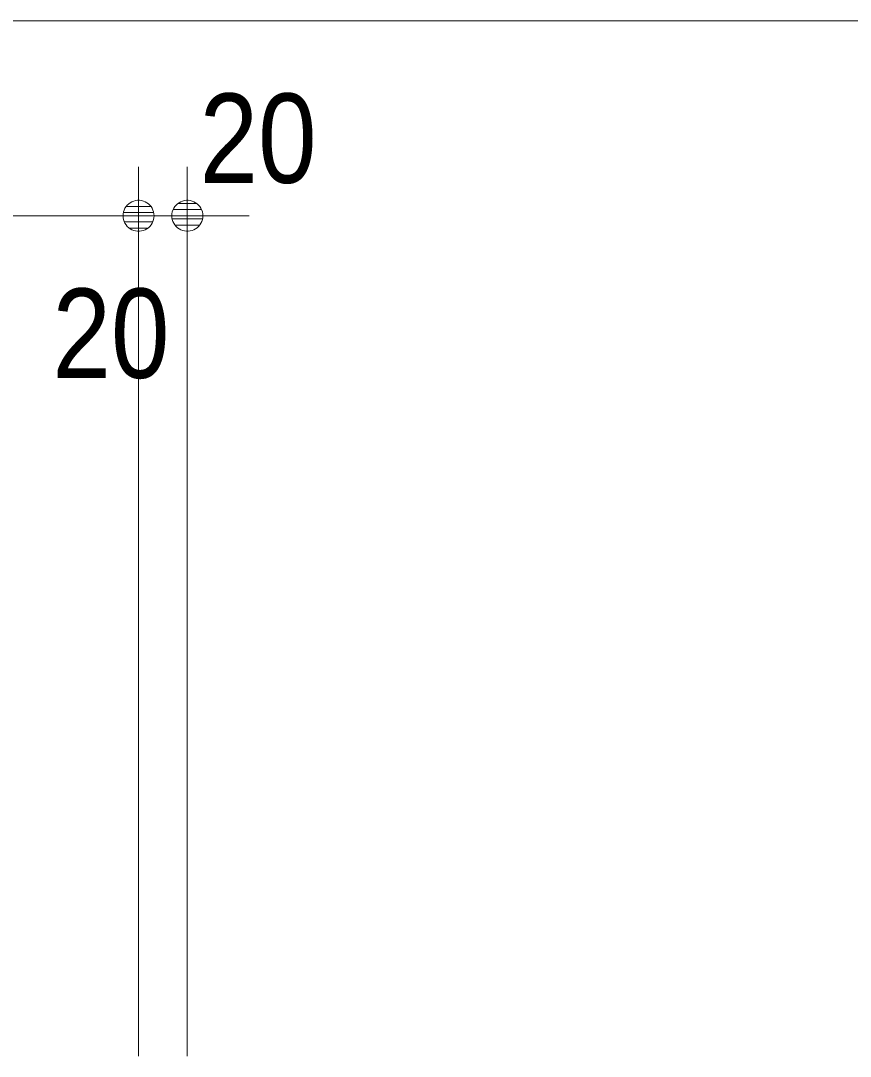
# Model space of a CAD drawing. Units: millimetres, scale not verified. Extents: x -6062 to 6062, y -3045 to 3045.
# Drawn here: x -4306.8 to -3966.6, y 415.2 to 840 of the extents above; entities that cross this region are included whole.
import ezdxf
from ezdxf.enums import TextEntityAlignment as Align

# ---------------------------------------------------------------- set-up
doc = ezdxf.new("R2010")
doc.units = ezdxf.units.MM
doc.header["$LTSCALE"] = 20
for name, color, linetype, lineweight in [('0-2_2寸法-1', 7, 'Continuous', 9), ('0-3_0', 7, 'Continuous', 9), ('0-5_2寸法-2', 7, 'Continuous', 9)]:
    doc.layers.add(name, color=color, linetype=linetype, lineweight=lineweight)
doc.styles.add('ＭＳ Ｐゴシック', font='')
doc.styles.get('ＭＳ Ｐゴシック').set_extended_font_data('MS PGothic')

# ---------------------------------------------------------------- blocks, each defined once
blk = doc.blocks.new('_Dot')
at = {"layer": '0-3_0'}
for p, q in [((-10, 0), (-20, 0)), ((9.78, 2), (-9.78, 2)), ((7.99, 6), (-7.99, 6)), ((9.16, -3.98), (-9.16, -3.98)), ((6, -7.98), (-6, -7.98))]:
    blk.add_line(p, q, dxfattribs=at)
for points in [[(10, 0), (9.92, 1.25), (9.69, 2.49), (9.3, 3.68), (8.76, 4.82), (8.09, 5.88), (7.29, 6.85), (6.37, 7.71), (5.36, 8.44), (4.26, 9.05), (3.09, 9.51), (1.87, 9.82), (0.63, 9.98), (-0.63, 9.98), (-1.87, 9.82), (-3.09, 9.51), (-4.26, 9.05), (-5.36, 8.44), (-6.37, 7.71), (-7.29, 6.85), (-8.09, 5.88), (-8.76, 4.82), (-9.3, 3.68), (-9.69, 2.49), (-9.92, 1.25), (-10, 0), (0, 0)], [(-10, 0), (-9.92, -1.25), (-9.69, -2.49), (-9.3, -3.68), (-8.76, -4.82), (-8.09, -5.88), (-7.29, -6.85), (-6.37, -7.71), (-5.36, -8.44), (-4.26, -9.05), (-3.09, -9.51), (-1.87, -9.82), (-0.63, -9.98), (0.63, -9.98), (1.87, -9.82), (3.09, -9.51), (4.26, -9.05), (5.36, -8.44), (6.37, -7.71), (7.29, -6.85), (8.09, -5.88), (8.76, -4.82), (9.3, -3.68), (9.69, -2.49), (9.92, -1.25), (10, 0), (0, 0)]]:
    blk.add_lwpolyline(points, close=True, dxfattribs=at)

msp = doc.modelspace()

# ---------------------------------------------------------------- linework, layer by layer
at = {"layer": '0-2_2寸法-1'}
for p, q in [((-5581.79, 840), (-841.21, 840)), ((-4258.5, 415.25), (-4258.5, 780)), ((-4271.21, 760), (-5574.79, 760))]:
    msp.add_line(p, q, dxfattribs=at)
at = {"layer": '0-5_2寸法-2'}
for p, q in [((-4258.5, 415.25), (-4258.5, 780)), ((-4238.5, 415.25), (-4238.5, 780)), ((-4271.21, 760), (-4283.92, 760)), ((-4258.5, 760), (-4238.5, 760)), ((-4225.79, 760), (-4213.08, 760))]:
    msp.add_line(p, q, dxfattribs=at)

# ---------------------------------------------------------------- block references
at = {"layer": '0-2_2寸法-1', "xscale": 0.6356201, "yscale": 0.6356201}
msp.add_blockref('_Dot', (-4258.5, 760), dxfattribs=at)
at = {"layer": '0-5_2寸法-2', "xscale": 0.6356201, "yscale": 0.6356201}
msp.add_blockref('_Dot', (-4258.5, 760), dxfattribs=at)
at = {"layer": '0-5_2寸法-2', "xscale": 0.6356201, "yscale": 0.6356201, "rotation": 180}
msp.add_blockref('_Dot', (-4238.5, 760), dxfattribs=at)

# ---------------------------------------------------------------- texts
at = {"layer": '0-5_2寸法-2', "style": 'ＭＳ Ｐゴシック', "width": 0.9}
for p in [(-4233.48, 762.48), (-4293.82, 682.48)]:
    msp.add_text('20', height=36.66, dxfattribs=at).set_placement(p, align=Align.BOTTOM_LEFT)

doc.saveas('drawing.dxf')
